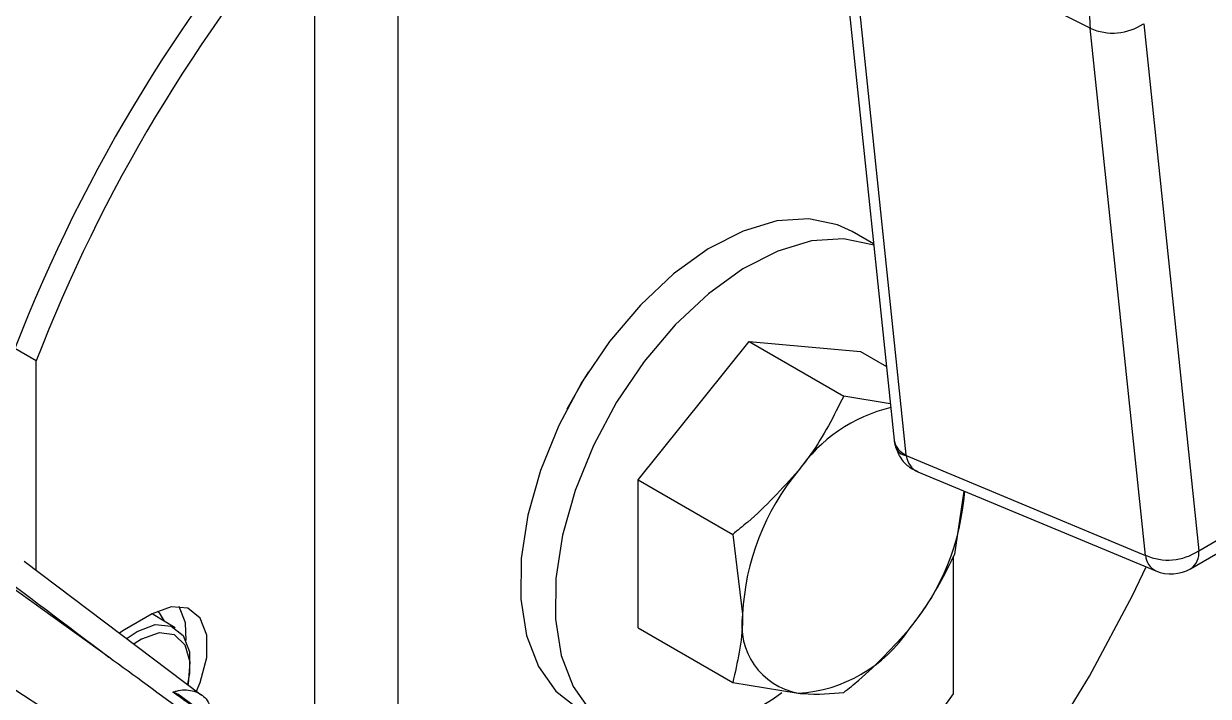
# Model space of a CAD drawing. Extents: x 16.7 to 113.1, y 4.5 to 84.5.
# Drawn here: x 83.977 to 85.862, y 65.008 to 66.078 of the extents above; entities that cross this region are included whole.
import ezdxf

# ---------------------------------------------------------------- set-up
doc = ezdxf.new("R2010")
doc.units = 0
doc.header["$MEASUREMENT"] = 0
doc.layers.add('OBJECT', color=7, linetype='CONTINUOUS')

msp = doc.modelspace()

# ---------------------------------------------------------------- linework, layer by layer
at = {"layer": 'OBJECT'}
for p, q in [((84.4398, 64.8699), (84.4398, 71.9052)), ((84.5727, 64.7666), (84.5727, 71.8285)), ((85.6741, 66.0708), (85.2896, 66.2636)), ((85.2896, 66.2636), (85.3807, 65.3923)), ((85.2787, 66.2101), (85.3619, 65.4155)), ((85.759, 66.0782), (85.8467, 65.2399)), ((85.7618, 65.2325), (85.6741, 66.0708)), ((85.3292, 65.7279), (85.2949, 65.7477)), ((84.9546, 65.3527), (85.1314, 65.5726)), ((85.1314, 65.5726), (85.2817, 65.4858)), ((85.1314, 65.5726), (85.3081, 65.5568)), ((83.9965, 65.5418), (83.9625, 65.5614)), ((85.3081, 65.5568), (85.3496, 65.5329)), ((83.9965, 65.2084), (83.9965, 65.5418)), ((85.3558, 65.4734), (85.2817, 65.4858)), ((85.381, 65.3911), (85.7618, 65.2325)), ((85.3997, 65.3653), (85.7785, 65.2077)), ((84.9546, 65.117), (84.9546, 65.3527)), ((84.9546, 65.3527), (85.105, 65.2659)), ((85.8467, 65.2399), (86.0519, 65.3583)), ((85.4585, 65.2343), (85.4731, 65.3348)), ((85.8337, 65.2113), (86.039, 65.3297)), ((85.105, 65.2659), (85.1208, 65.139)), ((85.4566, 65.0122), (85.4566, 65.231)), ((84.1122, 65.0703), (83.9082, 65.217)), ((84.2592, 65.0102), (83.9772, 65.2229)), ((83.7829, 65.1362), (84.087, 64.9382)), ((84.181, 65.1394), (84.1372, 65.1141)), ((84.1826, 65.1383), (84.1809, 65.1393)), ((84.2178, 65.117), (84.1826, 65.1383)), ((84.9546, 65.117), (85.105, 65.0302)), ((84.1372, 65.1141), (84.1294, 65.1092)), ((84.164, 65.0993), (84.1527, 65.0918)), ((85.105, 65.0302), (85.2091, 65.0132)), ((84.2478, 64.9927), (84.2217, 65.0117))]:
    msp.add_line(p, q, dxfattribs=at)
at = {"layer": 'OBJECT', "flags": 128}
for points in [[(85.2949, 65.7477), (85.272, 65.7584), (85.2261, 65.7678), (85.1754, 65.7644), (85.1214, 65.7483), (85.0661, 65.72), (85.011, 65.6804), (84.9581, 65.6307)], [(85.3294, 65.7257), (85.3272, 65.7265), (85.2812, 65.736), (85.2305, 65.7326), (85.1766, 65.7164), (85.1212, 65.6881), (85.0662, 65.6485), (85.0132, 65.5989)], [(84.9581, 65.6307), (84.9089, 65.5727), (84.8651, 65.5081), (84.8282, 65.439), (84.7991, 65.3677), (84.779, 65.2964), (84.7685, 65.2274), (84.7678, 65.163), (84.777, 65.1052), (84.7959, 65.0559), (84.8237, 65.0166), (84.8575, 64.9899)], [(85.0132, 65.5989), (84.9641, 65.5409), (84.9203, 65.4763), (84.8833, 65.4072), (84.8543, 65.3359), (84.8342, 65.2646), (84.8236, 65.1956), (84.8229, 65.1312), (84.8322, 65.0734), (84.851, 65.024), (84.8789, 64.9847), (84.9149, 64.9568), (84.9578, 64.941), (85.0063, 64.938), (85.0589, 64.9478), (85.1137, 64.9701), (85.1692, 65.0042), (85.1829, 65.0144)], [(84.8753, 65.5244), (84.8705, 65.5171), (84.841, 65.465)], [(84.734, 64.1498), (84.8326, 64.1924), (84.9355, 64.2482), (85.0381, 64.3155), (85.1395, 64.3934), (85.2389, 64.4815), (85.3352, 64.5787), (85.4276, 64.6843), (85.5152, 64.7971), (85.5971, 64.9162), (85.6726, 65.0404), (85.7411, 65.1686), (85.7631, 65.2141)], [(84.2516, 65.0167), (84.2576, 65.0305), (84.2681, 65.0698), (84.2681, 65.1053), (84.2576, 65.1325), (84.2378, 65.1483), (84.2112, 65.1507), (84.181, 65.1394)], [(84.1896, 65.1439), (84.192, 65.1413), (84.2003, 65.1276)], [(84.235, 65.0973), (84.2341, 65.1249), (84.2242, 65.1513)], [(84.1413, 65.1006), (84.1571, 65.1115), (84.1861, 65.1223), (84.2116, 65.1201), (84.2305, 65.1049), (84.2406, 65.0788), (84.2406, 65.0448), (84.2374, 65.0282)], [(84.2384, 65.0261), (84.2388, 65.0282), (84.2415, 65.0625), (84.2336, 65.0897), (84.2164, 65.1061), (84.1921, 65.1095), (84.164, 65.0993)], [(84.7311, 64.4828), (84.8011, 64.4928), (84.8852, 64.517), (84.9713, 64.5544), (85.0581, 64.6045), (85.1441, 64.6665), (85.2283, 64.7394), (85.3092, 64.8222), (85.3857, 64.9136), (85.4566, 65.0122)]]:
    msp.add_lwpolyline(points, dxfattribs=at)
at = {"layer": 'OBJECT'}
for centre, radius, start, end in [((86.3327, 64.6426), 2.542, 138.127, 158.8102), ((86.3666, 64.623), 2.542, 139.2863, 158.8102), ((85.7098, 66.1521), 0.0888, 246.2469, 303.6028), ((85.4153, 65.2234), 0.2511, 103.5523, 145.1781), ((85.3921, 65.4208), 0.0307, 190.0102, 248.31), ((85.3846, 65.4129), 0.0222, 200.8434, 260.6484), ((85.5041, 65.1213), 0.3837, 140.2279, 177.3607), ((85.0874, 65.3628), 0.3878, 320.3365, 355.7961), ((85.7975, 65.3138), 0.0888, 246.2474, 303.6026), ((85.7917, 65.2346), 0.0299, 183.867, 243.9018), ((85.8166, 65.2362), 0.0303, 304.4067, 6.9048), ((85.8025, 65.2654), 0.0625, 247.401, 299.9973), ((85.2293, 65.1213), 0.1099, 170.7481, 259.4533), ((85.1955, 65.241), 0.2282, 273.4294, 326.5653)]:
    msp.add_arc(centre, radius, start, end, dxfattribs=at)
for centre, major_axis, ratio, start_param, end_param in [((86.0229, 66.3219), (0.2476, 0.4349), 0.57231, 2.240471, 2.466809), ((85.3864, 65.3895), (-0.00472, 0.00591), 0.543451, 0.703038, 0.909161), ((85.4276, 65.4214), (0.0308, 0.0546), 0.662604, 2.47625, 3.220919), ((79.6083, 66.4183), (13.5348, -9.6488), 0.094709, 1.299778, 1.31529)]:
    msp.add_ellipse(centre, major_axis=major_axis, ratio=ratio, start_param=start_param, end_param=end_param, dxfattribs=at)
for points, knots in [([(85.2817, 65.4858), (85.2658, 65.4542), (85.2451, 65.4131), (85.2159, 65.3755), (85.2091, 65.3668)], [0, 0, 0, 0, 0.76815, 1, 1, 1, 1]), ([(85.3619, 65.4155), (85.362, 65.4145), (85.3624, 65.411), (85.3632, 65.4076), (85.3639, 65.4051)], [0, 0, 0, 0, 0.267638, 1, 1, 1, 1]), ([(85.3639, 65.4051), (85.3666, 65.3983), (85.3716, 65.3859), (85.385, 65.3726), (85.3951, 65.3679), (85.3997, 65.3657)], [0, 0, 0, 0, 0.393455, 0.724982, 1, 1, 1, 1]), ([(85.2091, 65.3668), (85.1835, 65.3385), (85.1511, 65.3028), (85.113, 65.2723), (85.105, 65.2659)], [0, 0, 0, 0, 0.788999, 1, 1, 1, 1]), ([(85.3859, 65.1152), (85.3927, 65.124), (85.4218, 65.1616), (85.4426, 65.2027), (85.4585, 65.2343)], [0, 0, 0, 0, 0.231849, 1, 1, 1, 1]), ([(85.1208, 65.139), (85.1207, 65.1362), (85.1205, 65.0965), (85.1125, 65.0621), (85.105, 65.0302)], [0, 0, 0, 0, 0.070214, 1, 1, 1, 1]), ([(85.2817, 65.0144), (85.2898, 65.0208), (85.3279, 65.0512), (85.3603, 65.087), (85.3859, 65.1152)], [0, 0, 0, 0, 0.211001, 1, 1, 1, 1]), ([(84.6053, 64.707), (84.6014, 64.7099), (84.5817, 64.7246), (84.4988, 64.7863), (84.3391, 64.9049), (84.1937, 65.0109), (84.1122, 65.0703)], [0, 0, 0, 0, 0.024148, 0.120739, 0.507103, 1, 1, 1, 1]), ([(84.2142, 65.015), (84.216, 65.0156), (84.2224, 65.0176), (84.2374, 65.0196), (84.2564, 65.0147), (84.2693, 65.0034), (84.2725, 64.9936), (84.2729, 64.9924)], [0, 0, 0, 0, 0.0714199, 0.2475162, 0.5990887, 0.9509873, 1, 1, 1, 1]), ([(84.2482, 64.9904), (84.2436, 64.9937), (84.2322, 65.002), (84.2208, 65.0102), (84.2142, 65.015)], [0, 0, 0, 0, 0.412559, 1, 1, 1, 1]), ([(84.2142, 65.015), (84.2142, 65.015), (84.2156, 65.0147), (84.2184, 65.014), (84.2206, 65.0125), (84.2217, 65.0117)], [0, 0, 0, 0, 0.0151826, 0.4911943, 1, 1, 1, 1]), ([(85.2091, 65.0132), (85.2112, 65.013), (85.2408, 65.0105), (85.262, 65.0125), (85.2817, 65.0144)], [0, 0, 0, 0, 0.070214, 1, 1, 1, 1])]:
    msp.add_open_spline(points, degree=3, knots=knots, dxfattribs=at)

doc.saveas('drawing.dxf')
